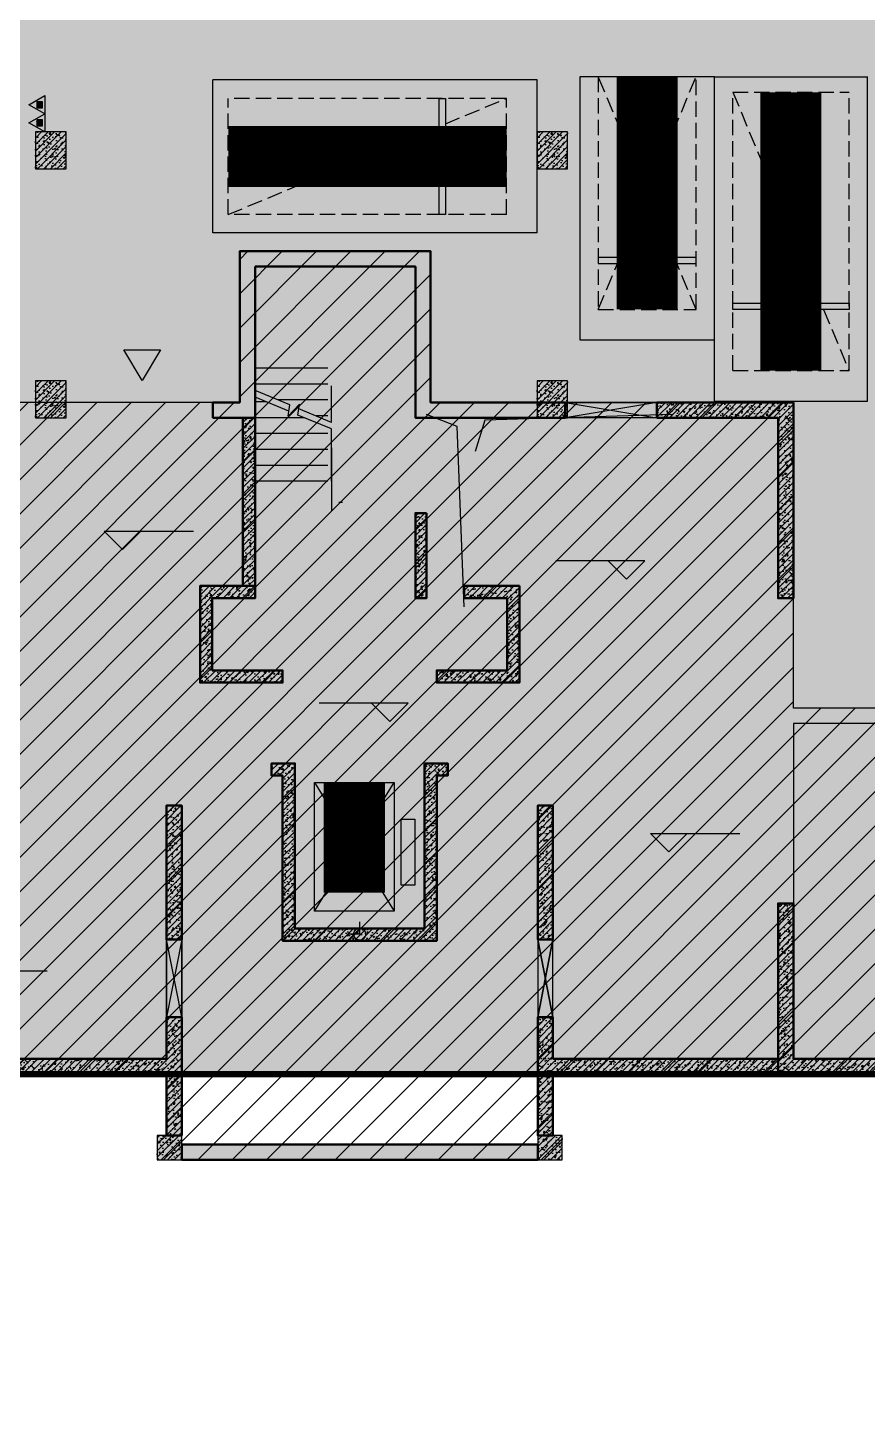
# Model space of a CAD drawing. Extents: x -1338203 to 1886333, y -530034 to 1031844.
# Drawn here: x 777378 to 791107, y 60271 to 82854 of the extents above; entities that cross this region are included whole.
import ezdxf

# ---------------------------------------------------------------- set-up
doc = ezdxf.new("R2010")
doc.units = 0
doc.header["$LTSCALE"] = 1000
doc.header["$MEASUREMENT"] = 0
doc.linetypes.add('A-001-平面B2$0$__DASH', pattern=[0.35, 0.25, -0.1])
doc.linetypes.add('DASH', pattern=[0.35, 0.25, -0.1])
for name, color, linetype in [('A-001-车位参照B1$0$A-001-车位参照B1$0$0A-P-PKNG-CAR(B)', 21, 'Continuous'), ('A-08-平面B1$0$0A-A-SYMB-ELEV', 150, 'Continuous'), ('A-08-平面B1$0$0A-E-EVTR', 2, 'Continuous'), ('A-08-平面B1$0$0A-E-STRS', 2, 'Continuous'), ('A-08-平面B1$0$0A-O-HOLE', 52, 'Continuous'), ('A-08-平面B1$0$0A-P-PKNG-STRP', 40, 'Continuous'), ('A-08-平面B1$0$A01-125-交通核文字编号B2$0$0A-A-SYMB-ELEV', 150, 'Continuous'), ('p-a-core', 1, 'Continuous'), ('p-a-regular', 5, 'Continuous'), ('S-08-墙柱B1_1$0$0S-CC-LINE', 52, 'Continuous'), ('S-08-墙柱B1_1$0$0S-CW-HATCH', 251, 'Continuous'), ('S-08-墙柱B1_1$0$0S-CW-HATCH-UP', 251, 'Continuous'), ('S-08-墙柱B1_1$0$0S-S-HOLE', 55, 'Continuous'), ('S001地下一墙柱$0$S001地下一墙柱$0$0S-CC-LINE', 52, 'Continuous'), ('S001地下一墙柱$0$S001地下一墙柱$0$0S-CW-HATCH', 251, 'Continuous'), ('S001地下一墙柱$0$S001地下一墙柱$0$0S-CW-HATCH-UP', 251, 'Continuous'), ('地面指向箭头', 7, 'Continuous'), ('负一层消火栓$0$0P-EQUIP-FH', 7, 'Continuous')]:
    doc.layers.add(name, color=color, linetype=linetype)
doc.layers.add('A-08-平面B1$0$A01-125-交通核文字编号B2$0$AAD-A-MARK', color=6, linetype='Continuous', plot=False)
doc.layers.add('A-08-平面B1$0$AAD-A-MARK', color=6, linetype='Continuous', plot=False)
doc.layers.add('p-a-mini', color=7, linetype='Continuous', true_color=0x0050ff)
doc.layers.add('p-a-regular-narrow', color=7, linetype='Continuous', true_color=0x9600ff)
doc.layers.add('p-h-walkable', color=7, linetype='Continuous', lineweight=70, true_color=0xf0f0f0)
doc.layers.add('S-08-墙柱B1_1$0$0S-CW-LINE', color=7, linetype='Continuous', lineweight=50)
pattern_1 = [(45, (761506.6, 68039.074), (-53.03301, 53.03301), []), (50, (761506.6, 68039.07), (215.1781, -18.8256), [22.5, -247.5]), (355, (761506.6, 68039.07), (-41.6254, 225.6576), [18, -198]), (100.4514, (761524.53, 68037.5), (173.5528, 206.8319), [19.122, -210.3426]), (46.1842, (761506.6, 68099.07), (320.1723, -49.6557), [33.75, -371.25]), (96.6356, (761533.28, 68094.94), (280.3988, 292.2354), [28.683, -315.514]), (351.1842, (761506.6, 68099.07), (280.3986, 292.2356), [27, -297]), (21, (761536.6, 68084.07), (179.0721, -120.7857), [22.5, -247.5]), (326, (761536.6, 68084.07), (72.9946, 217.545), [18, -198]), (71.4514, (761551.52, 68074), (252.0668, 96.7591), [19.122, -210.3426]), (37.5, (761506.6, 68039.07), (3.64796, 99.86816), [0, -195.6, 0, -201, 0, -198.75]), (7.5, (761506.6, 68039.07), (78.92086, 118.3235), [0, -114.6, 0, -191.1, 0, -75.75]), (327.5, (761439.7, 68039.07), (160.14673, -6.76646), [0, -75, 0, -234, 0, -310.5]), (317.5, (761409.7, 68039.07), (174.95585, 30.0315), [0, -97.5, 0, -155.4, 0, -220.5])]
pattern_2 = [(45, (-3496387.304, 704407.91), (-53.0330086, 53.0330086), []), (50, (-3496387.3, 704407.9), (215.178055, -18.8256405), [22.5, -247.5]), (355, (-3496387.3, 704407.9), (-41.6254, 225.65764), [18, -198]), (100.4514, (-3496369.37, 704406.34), (173.552815, 206.831863), [19.122057, -210.342634]), (46.1842, (-3496387.3, 704467.9), (320.172315, -49.655704), [33.75, -371.25]), (96.6356, (-3496360.62, 704463.77), (280.398812, 292.235361), [28.683086, -315.5139]), (351.1842, (-3496387.3, 704467.9), (280.398584, 292.23558), [27, -297]), (21, (-3496357.3, 704452.9), (179.0721156, -120.785667), [22.5, -247.5]), (326, (-3496357.3, 704452.9), (72.9946, 217.545014), [18, -198]), (71.4514, (-3496342.38, 704442.84), (252.066789, 96.759149), [19.122057, -210.342634]), (37.5, (-3496387.304, 704407.91), (3.6479566, 99.8681561), [0, -195.6, 0, -201, 0, -198.75]), (7.5, (-3496387.3, 704407.91), (78.9208612, 118.3235136), [0, -114.6, 0, -191.1, 0, -75.75]), (327.5, (-3496454.204, 704407.91), (160.1467309, -6.7664615), [0, -75, 0, -234, 0, -310.5]), (317.5, (-3496484.2, 704407.91), (174.955851, 30.0314947), [0, -97.5, 0, -155.4, 0, -220.5])]

# ---------------------------------------------------------------- blocks, each defined once
blk = doc.blocks.new('负一层消火栓$0$$TwtSys$00000546')
h = blk.add_hatch()
h.set_pattern_fill('ANSI31', color=256, scale=200, style=0)
h.set_pattern_definition([(45, (-38543.802, -6670.83), (-17.67767, 17.67767), [])])
h.paths.add_polyline_path([(-65, 174), (65, 174), (65, 44), (-65, 44)])
for points in [[(0, 344), (-198, 0), (198, 0)], [(-65, 174), (65, 174), (65, 44), (-65, 44)]]:
    blk.add_lwpolyline(points, close=True)
blk = doc.blocks.new('负一层消火栓')
at = {"layer": '负一层消火栓$0$0P-EQUIP-FH', "xscale": -0.7500000000000013, "yscale": 0.7500000000000013, "zscale": 0.75, "rotation": 90}
for p in [(11291, -225294), (11291, -225591)]:
    blk.add_blockref('负一层消火栓$0$$TwtSys$00000546', p, dxfattribs=at)
blk = doc.blocks.new('A$C488321c4')
at = {"layer": '地面指向箭头'}
h = blk.add_hatch(color=251, dxfattribs=at)
h.dxf.hatch_style = 1
h.paths.add_polyline_path([(366904, -284173), (366604, -284673), (366304, -284173)])
at = {"layer": '地面指向箭头', "color": 251, "elevation": 0, "flags": 128}
blk.add_lwpolyline([(366904, -284173), (366604, -284673), (366304, -284173), (366904, -284173)], dxfattribs=at)
blk = doc.blocks.new('A$Cd3af7b6b')
at = {"layer": '地面指向箭头'}
h = blk.add_hatch(color=251, dxfattribs=at)
h.dxf.hatch_style = 1
h.paths.add_polyline_path([(366904, 136327), (366604, 135827), (366304, 136327)])
at = {"layer": '地面指向箭头', "color": 251, "elevation": 0, "flags": 128}
blk.add_lwpolyline([(366904, 136327), (366604, 135827), (366304, 136327), (366904, 136327)], dxfattribs=at)
blk = doc.blocks.new('A-001-车位参照B1$0$A-001-车位参照B1$0$A-001-车位参照B1$0$A$C43AE5A3B')
at = {"color": 241}
blk.add_lwpolyline([(2500, 0), (2500, 4300), (300, 4300), (300, 0)], close=True, dxfattribs=at)
at = {"color": 241, "linetype": 'DASH'}
for points in [[(2200, 0), (2200, 3800), (600, 3800), (600, 0), (2200, 0)], [(600, 3800), (2200, 0)], [(2200, 3800), (600, 0)]]:
    blk.add_lwpolyline(points, dxfattribs=at)
at = {"color": 241}
blk.add_lwpolyline([(2200, 3050), (600, 3050), (600, 2950), (2200, 2950), (2200, 3050)], dxfattribs=at)
at = {"layer": 'p-a-mini', "ltscale": 0.002, "const_width": 1000}
blk.add_lwpolyline([(1400, 0), (1400, 3800)], dxfattribs=at)
blk = doc.blocks.new('A-08-平面B1$0$A$C725c848c')
at = {"layer": 'A-08-平面B1$0$A01-125-交通核文字编号B2$0$0A-A-SYMB-ELEV'}
for p, q in [((-495, 3474), (-795, 3774)), ((-795, 3774), (664, 3774)), ((-495, 3474), (-195, 3774)), ((22095, 3774), (20636, 3774)), ((21795, 3474), (21495, 3774)), ((21795, 3474), (22095, 3774))]:
    blk.add_line(p, q, dxfattribs=at)
at = {"layer": 'A-08-平面B1$0$A01-125-交通核文字编号B2$0$AAD-A-MARK'}
for p, q in [((0, 0), (0, 200)), ((0, 0), (200, 0)), ((21300, 0), (21100, 0)), ((21300, 0), (21300, 200))]:
    blk.add_line(p, q, dxfattribs=at)
for centre in [(0, 0), (21300, 0)]:
    blk.add_circle(centre, 100, dxfattribs=at)
blk = doc.blocks.new('A-08-平面B1$0$zsdg')
at = {"layer": 'A-08-平面B1$0$0A-E-STRS'}
for p, q in [((460, 8364), (460, 8960)), ((1143, 8648), (1710, 8884)), ((1710, 8884), (1710, 8960)), ((460, 8364), (995, 8587)), ((1009, 8484), (985, 8661)), ((985, 8661), (1167, 8463)), ((1167, 8463), (1143, 8648)), ((1156, 8546), (1710, 8776)), ((1528, 8700), (1710, 8700)), ((1710, 7400), (1710, 8776)), ((460, 8256), (1009, 8484)), ((903, 8440), (1710, 8440)), ((460, 7400), (460, 8256)), ((520, 8180), (1710, 8180)), ((460, 7950), (460, 6910)), ((520, 7920), (1710, 7920)), ((520, 7660), (1710, 7660)), ((520, 7400), (1710, 7400))]:
    blk.add_line(p, q, dxfattribs=at)
at = {"layer": 'A-08-平面B1$0$0A-E-STRS', "flags": 128}
for points in [[(520, 9250), (1710, 9250)], [(520, 8990), (1710, 8990)], [(520, 8730), (1339, 8730)], [(520, 8470), (714, 8470)]]:
    blk.add_lwpolyline(points, dxfattribs=at)
blk = doc.blocks.new('A-08-平面B1$0$xx')
at = {"layer": 'A-08-平面B1$0$0A-E-EVTR'}
for p, q in [((1798, 2385), (498, 2385)), ((498, 2385), (498, 285)), ((1798, 285), (498, 2385)), ((1798, 2385), (498, 285)), ((1798, 285), (1798, 2385)), ((381, 1791), (156, 1791)), ((156, 1791), (156, 711)), ((381, 711), (381, 1791)), ((156, 711), (381, 711)), ((498, 285), (1798, 285))]:
    blk.add_line(p, q, dxfattribs=at)
blk = doc.blocks.new('A-08-平面B1$0$A$Ca166e5b7')
at = {"flags": 128}
for points in [[(340, 7060), (280, 7060)], [(20960, 7060), (21020, 7060)]]:
    blk.add_lwpolyline(points, dxfattribs=at)
at = {"layer": 'A-08-平面B1$0$0A-O-HOLE', "flags": 128}
for points in [[(-1710, 5350), (-1593, 8294), (-1090, 8490)], [(23010, 5350), (22893, 8294), (22390, 8490)]]:
    blk.add_lwpolyline(points, dxfattribs=at)
at = {"layer": 'A-08-平面B1$0$AAD-A-MARK'}
for p, q in [((0, 0), (0, 200)), ((0, 0), (200, 0)), ((21300, 0), (21100, 0)), ((21300, 0), (21300, 200))]:
    blk.add_line(p, q, dxfattribs=at)
for centre in [(0, 0), (21300, 0)]:
    blk.add_circle(centre, 100, dxfattribs=at)
for name, p in [('A-08-平面B1$0$zsdg', (0, 0)), ('A-08-平面B1$0$xx', (-1060, 90))]:
    blk.add_blockref(name, p)
at = {"xscale": -1}
for name, p in [('A-08-平面B1$0$zsdg', (21300, 0)), ('A-08-平面B1$0$xx', (22360, 90))]:
    blk.add_blockref(name, p, dxfattribs=at)
blk = doc.blocks.new('A-08-平面B1')
at = {"layer": 'A-08-平面B1$0$0A-A-SYMB-ELEV'}
for p, q in [((17423, 6287), (17123, 6587)), ((17123, 6587), (18582, 6587)), ((17423, 6287), (17723, 6587)), ((25962, 6102), (24504, 6102)), ((25662, 5802), (25362, 6102)), ((25662, 5802), (25962, 6102)), ((26355, 1343), (26055, 1643)), ((26055, 1643), (27513, 1643)), ((26355, 1343), (26655, 1643)), ((14730, -598), (16188, -598))]:
    blk.add_line(p, q, dxfattribs=at)
at = {"layer": 'A-08-平面B1$0$0A-O-HOLE', "flags": 128}
for points in [[(26410, 8490), (23346, 8398), (23190, 7890)], [(18390, -90), (18140, -1360)], [(18390, -1360), (18140, -90)]]:
    blk.add_lwpolyline(points, dxfattribs=at)
at = {"layer": 'A-08-平面B1$0$0A-O-HOLE'}
for points in [[(18390, -1360), (18140, -1360), (18140, -90), (18390, -90)], [(24210, -1360), (24460, -1360), (24460, -90), (24210, -90)]]:
    blk.add_lwpolyline(points, close=True, dxfattribs=at)
for points in [[(24210, -90), (24460, -1360)], [(24210, -1360), (24460, -90)]]:
    blk.add_lwpolyline(points, dxfattribs=at)
at = {"layer": 'A-08-平面B1$0$0A-P-PKNG-STRP'}
blk.add_lwpolyline([(30390, 3440), (28390, 3440), (28390, -2040), (30390, -2040)], close=True, dxfattribs=at)
at = {"layer": 'A-08-平面B1$0$AAD-A-MARK'}
for q in [(21100, 0), (21300, 200)]:
    blk.add_line((21300, 0), q, dxfattribs=at)
blk.add_circle((21300, 0), 100, dxfattribs=at)
for name in ['A-08-平面B1$0$A$Ca166e5b7', 'A-08-平面B1$0$A$C725c848c']:
    blk.add_blockref(name, (0, 0))

msp = doc.modelspace()

# ---------------------------------------------------------------- hatches: boundary and pattern name
at = {"ltscale": 0.002}
h = msp.add_hatch(dxfattribs=at)
h.set_pattern_fill('ANSI31', color=8, scale=250)
h.set_pattern_definition([(45, (321361.53, 273455.2), (-280.633, 280.633), [])])
h.paths.add_polyline_path([(754416.6, 71729.1), (750756.6, 71729.1), (750756.6, 69175.8), (749856.6, 69175.8), (749856.6, 65749.1), (758346.6, 65749.1), (758346.6, 64749.1), (758196.6, 64749.1), (758196.6, 64349.1), (764816.6, 64349.1), (764816.6, 64749.1), (764666.6, 64749.1), (764666.6, 65749.1), (779646.6, 65749.1), (779646.6, 64749.1), (779496.6, 64749.1), (779496.6, 64349.1), (786116.6, 64349.1), (786116.6, 64749.1), (785966.6, 64749.1), (785966.6, 65749.1), (793556.6, 65749.1), (793556.6, 67299.1), (797926.6, 67299.1), (797926.6, 69749.1), (797926.6, 69749.1), (797926.6, 78849.1), (793306.6, 78849.1), (793306.6, 71729.1), (789896.6, 71729.1), (789896.6, 75939.1), (789896.6, 75939.1), (789896.6, 76729.1), (787896.6, 76729.1), (783966.6, 76729.1), (783966.9, 79199.1), (780846.9, 79199.1), (780846.6, 76729.1), (763466.6, 76729.1), (763466.6, 79199.1), (760346.6, 79199.1), (760346.6, 76729.1), (756416.6, 76729.1), (754416.6, 76729.1)])
at = {"layer": 'p-h-walkable', "ltscale": 0.002}
h = msp.add_hatch(color=256, dxfattribs=at)
h.dxf.hatch_style = 1
h.paths.add_polyline_path([(633826.6, 244460.7), (640276.6, 244575.6), (640576.6, 234544.8), (645576.7, 234544.6), (645576.7, 209278.9), (732355.9, 209029), (732355.1, 235229.9), (738506.7, 235229.9), (738506.6, 268838.9), (732734.3, 268838.9), (732734.3, 272898.9), (711963.1, 272898.9), (711963.1, 278984.7), (717256.7, 278984.7), (717256.7, 284049), (733571.6, 284135.6), (733996.6, 290449.1), (739216.6, 290449.1), (739766.6, 284299.1), (754626.6, 284299.1), (755296.6, 290449.1), (760516.6, 290449.1), (760816.6, 283049.1), (760816.3, 275879.2), (775122.6, 275879.2), (776006.6, 274138.9), (776006.6, 259429.1), (778716.6, 259429.1), (778716.6, 238849.1), (783416.6, 238849.1), (783416.6, 237229.1), (782066.6, 237229.1), (782066.6, 234429.1), (779546.6, 234429.1), (779546.6, 237129.1), (773916.6, 237129.1), (773916.6, 243229.1), (764306.6, 243225.6), (764306.6, 236639.1), (760766.6, 236639.1), (760766.6, 234429.1), (758246.6, 234429.1), (758246.6, 238649.1), (762116.6, 238649.1), (762116.6, 243225.6), (748656.6, 243225.6), (748756.3, 207529.1), (800106.6, 207528.9), (800206.7, 201639.7), (812908.2, 202239.1), (812576.6, 180449.3), (744206, 180449.3), (744206, 173439), (728556.7, 173439), (728556.6, 122289.1), (746356.6, 122289.1), (750916.6, 132325.6), (842896.6, 132325.6), (843211.6, 121345.6), (839116.6, 121345.6), (839116.6, 93449.1), (864906.6, 93449.1), (864906.6, 79694), (875856.6, 74929.1), (875856.6, 65749.1), (834560.6, 65749.1), (839142.9, 28436.3), (869465.5, 32160.2), (871163.4, 18334), (873704.3, 18646.1), (877328.9, 5540.2), (761876.2, -8638.5), (761133.2, 2082.3), (764950.9, 5291.5), (763253.1, 19116.3), (799242.7, 23536.1), (793807.6, 65749.1), (750756.6, 65749.1), (751556.6, 81645.6), (636016.6, 81645.6), (636016.6, 96345.6), (629416.6, 96345.6), (629416.6, 118203.2), (622306.6, 118203.2), (622286.6, 139083.2), (644406.6, 137003.2), (644406.6, 129968.2), (656656.6, 129968.2), (656406.6, 138083.2), (712156.6, 138083.2), (711856.6, 184449.1), (581811.6, 184349.1), (581826.6, 197199.1), (585876.6, 197449.1), (585976.6, 209279), (629226.6, 209578.9), (628926.8, 236145.4), (633826.6, 236145.6)])
at = {"layer": 'S-08-墙柱B1_1$0$0S-CW-HATCH'}
h = msp.add_hatch(color=256, dxfattribs=at)
h.dxf.hatch_style = 1
h.paths.add_polyline_path([(781096.6, 78949.1), (783716.6, 78949.1), (783716.6, 76479.1), (786166.6, 76479.1), (786166.6, 76729.1), (783966.6, 76729.1), (783966.6, 79199.1), (780846.6, 79199.1), (780846.6, 76729.1), (780406.6, 76729.1), (780406.6, 76479.1), (781096.6, 76479.1)])
h = msp.add_hatch(color=256, dxfattribs=at)
h.dxf.hatch_style = 1
h.paths.add_polyline_path([(789896.6, 76729.1), (787666.6, 76729.1), (787666.6, 76479.1), (789646.6, 76479.1), (789646.6, 73529.1), (789896.6, 73529.1)])
h = msp.add_hatch(color=256, dxfattribs=at)
h.dxf.hatch_style = 1
h.paths.add_polyline_path([(781096.6, 73729.1), (780896.6, 73729.1), (780896.6, 76479.1), (781096.6, 76479.1)])
h = msp.add_hatch(color=256, dxfattribs=at)
h.dxf.hatch_style = 1
h.paths.add_polyline_path([(783896.6, 74919.1), (783716.6, 74919.1), (783716.6, 73529.1), (783896.6, 73529.1)])
h = msp.add_hatch(color=256, dxfattribs=at)
h.dxf.hatch_style = 1
h.paths.add_polyline_path([(780396.6, 72349.1), (781546.6, 72349.1), (781546.6, 72149.1), (780196.6, 72149.1), (780196.6, 73729.1), (781096.6, 73729.1), (781096.6, 73529.1), (780396.6, 73529.1)])
h = msp.add_hatch(color=256, dxfattribs=at)
h.dxf.hatch_style = 1
h.paths.add_polyline_path([(785416.6, 73729.1), (785416.6, 72149.1), (784066.6, 72149.1), (784066.6, 72349.1), (785216.6, 72349.1), (785216.6, 73529.1), (784516.6, 73529.1), (784516.6, 73729.1)])
h = msp.add_hatch(color=256, dxfattribs=at)
h.dxf.hatch_style = 1
h.paths.add_polyline_path([(783866.6, 70829.1), (784246.6, 70829.1), (784246.6, 70629.1), (784066.6, 70629.1), (784066.6, 67929.1), (781546.6, 67929.1), (781546.6, 70629.1), (781366.6, 70629.1), (781366.6, 70829.1), (781746.6, 70829.1), (781746.6, 68129.1), (783866.6, 68129.1)])
h = msp.add_hatch(color=256, dxfattribs=at)
h.dxf.hatch_style = 1
h.paths.add_polyline_path([(779896.6, 67949.1), (779646.6, 67949.1), (779646.6, 70139.1), (779896.6, 70139.1)])
h = msp.add_hatch(color=256, dxfattribs=at)
h.dxf.hatch_style = 1
h.paths.add_polyline_path([(785716.6, 67949.1), (785966.6, 67949.1), (785966.6, 70139.1), (785716.6, 70139.1)])
h = msp.add_hatch(color=256, dxfattribs=at)
h.dxf.hatch_style = 1
h.paths.add_polyline_path([(789896.6, 65999.1), (793306.6, 65999.1), (793306.6, 65749.1), (789646.6, 65749.1), (789646.6, 68539.1), (789896.6, 68539.1)])
h = msp.add_hatch(color=256, dxfattribs=at)
h.dxf.hatch_style = 1
h.paths.add_polyline_path([(779896.6, 65749.1), (775916.6, 65749.1), (775916.6, 65999.1), (779646.6, 65999.1), (779646.6, 66679.1), (779896.6, 66679.1)])
h = msp.add_hatch(color=256, dxfattribs=at)
h.dxf.hatch_style = 1
h.paths.add_polyline_path([(785966.6, 65999.1), (789646.6, 65999.1), (789646.6, 65749.1), (785716.6, 65749.1), (785716.6, 66679.1), (785966.6, 66679.1)])
h = msp.add_hatch(color=256, dxfattribs=at)
h.dxf.hatch_style = 1
h.paths.add_polyline_path([(779896.6, 65749.1), (779646.6, 65749.1), (779646.6, 64749.1), (779896.6, 64749.1)])
h = msp.add_hatch(color=256, dxfattribs=at)
h.dxf.hatch_style = 1
h.paths.add_polyline_path([(785716.6, 65749.1), (785966.6, 65749.1), (785966.6, 64749.1), (785716.6, 64749.1)])
h = msp.add_hatch(color=256, dxfattribs=at)
h.dxf.hatch_style = 1
h.paths.add_polyline_path([(779896.6, 64749.1), (779496.6, 64749.1), (779496.6, 64349.1), (779896.6, 64349.1)])
h = msp.add_hatch(color=256, dxfattribs=at)
h.dxf.hatch_style = 1
h.paths.add_polyline_path([(779896.6, 64349.1), (785716.6, 64349.1), (785716.6, 64599.1), (779896.6, 64599.1)])
h = msp.add_hatch(color=256, dxfattribs=at)
h.dxf.hatch_style = 1
h.paths.add_polyline_path([(786116.6, 64749.1), (785716.6, 64749.1), (785716.6, 64349.1), (786116.6, 64349.1)])
at = {"layer": 'S-08-墙柱B1_1$0$0S-CW-HATCH-UP'}
h = msp.add_hatch(dxfattribs=at)
h.set_pattern_fill('钢筋混凝土', color=256, scale=30)
h.set_pattern_definition(pattern_1)
h.paths.add_polyline_path([(781096.6, 78949.1), (783716.6, 78949.1), (783716.6, 76479.1), (786166.6, 76479.1), (786166.6, 76729.1), (783966.6, 76729.1), (783966.6, 79199.1), (780846.6, 79199.1), (780846.6, 76729.1), (780406.6, 76729.1), (780406.6, 76479.1), (781096.6, 76479.1)])
h = msp.add_hatch(dxfattribs=at)
h.set_pattern_fill('钢筋混凝土', color=256, scale=30)
h.set_pattern_definition([(45, (761506.6, 68039.074), (-53.033, 53.033), []), (50, (761506.6, 68039.07), (215.1781, -18.8256), [22.5, -247.5]), (355, (761506.6, 68039.07), (-41.6254, 225.6576), [18, -198]), (100.4514, (761524.53, 68037.5), (173.5528, 206.8319), [19.122, -210.3426]), (46.1842, (761506.6, 68099.07), (320.1723, -49.6557), [33.75, -371.25]), (96.6356, (761533.28, 68094.94), (280.3988, 292.2354), [28.683, -315.514]), (351.1842, (761506.6, 68099.07), (280.3986, 292.2356), [27, -297]), (21, (761536.6, 68084.07), (179.0721, -120.7857), [22.5, -247.5]), (326, (761536.6, 68084.07), (72.9946, 217.545), [18, -198]), (71.4514, (761551.52, 68074), (252.0668, 96.7591), [19.122, -210.3426]), (37.5, (761506.6, 68039.07), (3.64796, 99.86816), [0, -195.6, 0, -201, 0, -198.75]), (7.5, (761506.6, 68039.07), (78.92086, 118.3235), [0, -114.6, 0, -191.1, 0, -75.75]), (327.5, (761439.7, 68039.07), (160.14673, -6.76646), [0, -75, 0, -234, 0, -310.5]), (317.5, (761409.7, 68039.07), (174.95585, 30.0315), [0, -97.5, 0, -155.4, 0, -220.5])])
h.paths.add_polyline_path([(789896.6, 76729.1), (787666.6, 76729.1), (787666.6, 76479.1), (789646.6, 76479.1), (789646.6, 73529.1), (789896.6, 73529.1)])
h = msp.add_hatch(dxfattribs=at)
h.set_pattern_fill('钢筋混凝土', color=256, scale=30)
h.set_pattern_definition(pattern_1)
h.paths.add_polyline_path([(781096.6, 73729.1), (780896.6, 73729.1), (780896.6, 76479.1), (781096.6, 76479.1)])
h = msp.add_hatch(dxfattribs=at)
h.set_pattern_fill('钢筋混凝土', color=256, scale=30)
h.set_pattern_definition([(45, (761506.6, 68039.074), (-53.033, 53.033), []), (50, (761506.6, 68039.07), (215.178, -18.8256), [22.5, -247.5]), (355, (761506.6, 68039.07), (-41.6254, 225.6576), [18, -198]), (100.4514, (761524.53, 68037.5), (173.5528, 206.8319), [19.122, -210.3426]), (46.1842, (761506.6, 68099.07), (320.1723, -49.6557), [33.75, -371.25]), (96.6356, (761533.28, 68094.94), (280.399, 292.2354), [28.683, -315.514]), (351.1842, (761506.6, 68099.07), (280.3986, 292.2356), [27, -297]), (21, (761536.6, 68084.07), (179.0721, -120.7857), [22.5, -247.5]), (326, (761536.6, 68084.07), (72.9946, 217.545), [18, -198]), (71.4514, (761551.52, 68074), (252.0668, 96.7591), [19.122, -210.3426]), (37.5, (761506.6, 68039.07), (3.64796, 99.86816), [0, -195.6, 0, -201, 0, -198.75]), (7.5, (761506.6, 68039.07), (78.92086, 118.3235), [0, -114.6, 0, -191.1, 0, -75.75]), (327.5, (761439.7, 68039.07), (160.14673, -6.76646), [0, -75, 0, -234, 0, -310.5]), (317.5, (761409.7, 68039.07), (174.95585, 30.0315), [0, -97.5, 0, -155.4, 0, -220.5])])
h.paths.add_polyline_path([(783896.6, 74919.1), (783716.6, 74919.1), (783716.6, 73529.1), (783896.6, 73529.1)])
h = msp.add_hatch(dxfattribs=at)
h.set_pattern_fill('钢筋混凝土', color=256, scale=30)
h.set_pattern_definition(pattern_1)
h.paths.add_polyline_path([(780396.6, 72349.1), (781546.6, 72349.1), (781546.6, 72149.1), (780196.6, 72149.1), (780196.6, 73729.1), (781096.6, 73729.1), (781096.6, 73529.1), (780396.6, 73529.1)])
h = msp.add_hatch(dxfattribs=at)
h.set_pattern_fill('钢筋混凝土', color=256, scale=30)
h.set_pattern_definition(pattern_1)
h.paths.add_polyline_path([(785416.6, 73729.1), (785416.6, 72149.1), (784066.6, 72149.1), (784066.6, 72349.1), (785216.6, 72349.1), (785216.6, 73529.1), (784516.6, 73529.1), (784516.6, 73729.1)])
h = msp.add_hatch(dxfattribs=at)
h.set_pattern_fill('钢筋混凝土', color=256, scale=30)
h.set_pattern_definition(pattern_1)
h.paths.add_polyline_path([(783866.6, 70829.1), (784246.6, 70829.1), (784246.6, 70629.1), (784066.6, 70629.1), (784066.6, 67929.1), (781546.6, 67929.1), (781546.6, 70629.1), (781366.6, 70629.1), (781366.6, 70829.1), (781746.6, 70829.1), (781746.6, 68129.1), (783866.6, 68129.1)])
h = msp.add_hatch(dxfattribs=at)
h.set_pattern_fill('钢筋混凝土', color=256, scale=30)
h.set_pattern_definition(pattern_2)
h.paths.add_polyline_path([(779896.6, 67949.1), (779646.6, 67949.1), (779646.6, 70139.1), (779896.6, 70139.1)])
h = msp.add_hatch(dxfattribs=at)
h.set_pattern_fill('钢筋混凝土', color=256, scale=30)
h.set_pattern_definition(pattern_2)
h.paths.add_polyline_path([(785716.6, 67949.1), (785966.6, 67949.1), (785966.6, 70139.1), (785716.6, 70139.1)])
h = msp.add_hatch(dxfattribs=at)
h.set_pattern_fill('钢筋混凝土', color=256, scale=30)
h.set_pattern_definition(pattern_1)
h.paths.add_polyline_path([(789896.6, 65999.1), (793306.6, 65999.1), (793306.6, 65749.1), (789646.6, 65749.1), (789646.6, 68539.1), (789896.6, 68539.1)])
h = msp.add_hatch(dxfattribs=at)
h.set_pattern_fill('钢筋混凝土', color=256, scale=30)
h.set_pattern_definition(pattern_2)
h.paths.add_polyline_path([(779896.6, 65749.1), (775916.6, 65749.1), (775916.6, 65999.1), (779646.6, 65999.1), (779646.6, 66679.1), (779896.6, 66679.1)])
h = msp.add_hatch(dxfattribs=at)
h.set_pattern_fill('钢筋混凝土', color=256, scale=30)
h.set_pattern_definition(pattern_2)
h.paths.add_polyline_path([(785966.6, 65999.1), (789646.6, 65999.1), (789646.6, 65749.1), (785716.6, 65749.1), (785716.6, 66679.1), (785966.6, 66679.1)])
h = msp.add_hatch(dxfattribs=at)
h.set_pattern_fill('钢筋混凝土', color=256, scale=30)
h.set_pattern_definition(pattern_1)
h.paths.add_polyline_path([(779896.6, 65749.1), (779646.6, 65749.1), (779646.6, 64749.1), (779896.6, 64749.1)])
h = msp.add_hatch(dxfattribs=at)
h.set_pattern_fill('钢筋混凝土', color=256, scale=30)
h.set_pattern_definition(pattern_1)
h.paths.add_polyline_path([(785716.6, 65749.1), (785966.6, 65749.1), (785966.6, 64749.1), (785716.6, 64749.1)])
h = msp.add_hatch(dxfattribs=at)
h.set_pattern_fill('钢筋混凝土', color=256, scale=30)
h.set_pattern_definition(pattern_1)
h.paths.add_polyline_path([(779896.6, 64749.1), (779496.6, 64749.1), (779496.6, 64349.1), (779896.6, 64349.1)])
h = msp.add_hatch(dxfattribs=at)
h.set_pattern_fill('钢筋混凝土', color=256, scale=30)
h.set_pattern_definition(pattern_1)
h.paths.add_polyline_path([(779896.6, 64349.1), (785716.6, 64349.1), (785716.6, 64599.1), (779896.6, 64599.1)])
h = msp.add_hatch(dxfattribs=at)
h.set_pattern_fill('钢筋混凝土', color=256, scale=30)
h.set_pattern_definition(pattern_1)
h.paths.add_polyline_path([(786116.6, 64749.1), (785716.6, 64749.1), (785716.6, 64349.1), (786116.6, 64349.1)])
at = {"layer": 'S001地下一墙柱$0$S001地下一墙柱$0$0S-CW-HATCH'}
h = msp.add_hatch(color=256, dxfattribs=at)
h.dxf.hatch_style = 1
h.paths.add_polyline_path([(778006.6, 81149.1), (777506.6, 81149.1), (777506.6, 80549.1), (778006.6, 80549.1)])
h = msp.add_hatch(color=256, dxfattribs=at)
h.dxf.hatch_style = 1
h.paths.add_polyline_path([(786206.4, 81149.1), (785706.4, 81149.1), (785706.4, 80549.1), (786206.4, 80549.1)])
h = msp.add_hatch(color=256, dxfattribs=at)
h.dxf.hatch_style = 1
h.paths.add_polyline_path([(778006.6, 77079.1), (777506.6, 77079.1), (777506.6, 76479.1), (778006.6, 76479.1)])
h = msp.add_hatch(color=256, dxfattribs=at)
h.dxf.hatch_style = 1
h.paths.add_polyline_path([(786206.4, 77079.1), (785706.4, 77079.1), (785706.4, 76479.1), (786206.4, 76479.1)])
at = {"layer": 'S001地下一墙柱$0$S001地下一墙柱$0$0S-CW-HATCH-UP'}
h = msp.add_hatch(dxfattribs=at)
h.set_pattern_fill('钢筋混凝土', color=256, scale=30)
h.set_pattern_definition([(45, (810317.33, 90100.8), (-53.03301, 53.03301), []), (50, (810317.33, 90100.8), (215.1781, -18.8256), [22.5, -247.5]), (355, (810317.33, 90100.8), (-41.6254, 225.6576), [18, -198]), (100.4514, (810335.26, 90099.23), (173.5528, 206.8319), [19.122, -210.3426]), (46.1842, (810317.33, 90160.8), (320.1723, -49.6557), [33.75, -371.25]), (96.6356, (810344, 90156.66), (280.3988, 292.2354), [28.683, -315.514]), (351.1842, (810317.33, 90160.8), (280.3986, 292.2356), [27, -297]), (21, (810347.33, 90145.8), (179.0721, -120.7857), [22.5, -247.5]), (326, (810347.33, 90145.8), (72.9946, 217.545), [18, -198]), (71.4514, (810362.25, 90135.74), (252.0668, 96.7591), [19.122, -210.3426]), (37.5, (810317.33, 90100.8), (3.64796, 99.86816), [0, -195.6, 0, -201, 0, -198.75]), (7.5, (810317.33, 90100.8), (78.92086, 118.3235), [0, -114.6, 0, -191.1, 0, -75.75]), (327.5, (810250.43, 90100.8), (160.14673, -6.76646), [0, -75, 0, -234, 0, -310.5]), (317.5, (810220.43, 90100.8), (174.95585, 30.0315), [0, -97.5, 0, -155.4, 0, -220.5])])
h.paths.add_polyline_path([(778006.6, 81149.1), (777506.6, 81149.1), (777506.6, 80549.1), (778006.6, 80549.1)])
h = msp.add_hatch(dxfattribs=at)
h.set_pattern_fill('钢筋混凝土', color=256, scale=30)
h.set_pattern_definition([(45, (818517.155, 90100.8), (-53.03301, 53.03301), []), (50, (818517.16, 90100.8), (215.1781, -18.8256), [22.5, -247.5]), (355, (818517.16, 90100.8), (-41.6254, 225.6576), [18, -198]), (100.4514, (818535.09, 90099.23), (173.5528, 206.8319), [19.122, -210.3426]), (46.1842, (818517.16, 90160.8), (320.1723, -49.6557), [33.75, -371.25]), (96.6356, (818543.84, 90156.66), (280.3988, 292.2354), [28.683, -315.514]), (351.1842, (818517.16, 90160.8), (280.3986, 292.2356), [27, -297]), (21, (818547.16, 90145.8), (179.0721, -120.7857), [22.5, -247.5]), (326, (818547.16, 90145.8), (72.9946, 217.545), [18, -198]), (71.4514, (818562.08, 90135.74), (252.0668, 96.7591), [19.122, -210.3426]), (37.5, (818517.155, 90100.8), (3.64796, 99.86816), [0, -195.6, 0, -201, 0, -198.75]), (7.5, (818517.16, 90100.8), (78.92086, 118.3235), [0, -114.6, 0, -191.1, 0, -75.75]), (327.5, (818450.255, 90100.8), (160.14673, -6.76646), [0, -75, 0, -234, 0, -310.5]), (317.5, (818420.26, 90100.8), (174.95585, 30.0315), [0, -97.5, 0, -155.4, 0, -220.5])])
h.paths.add_polyline_path([(786206.4, 81149.1), (785706.4, 81149.1), (785706.4, 80549.1), (786206.4, 80549.1)])
h = msp.add_hatch(dxfattribs=at)
h.set_pattern_fill('钢筋混凝土', color=256, scale=30)
h.set_pattern_definition([(45, (810317.33, 86030.815), (-53.03301, 53.03301), []), (50, (810317.33, 86030.82), (215.1781, -18.8256), [22.5, -247.5]), (355, (810317.33, 86030.82), (-41.6254, 225.6576), [18, -198]), (100.4514, (810335.26, 86029.25), (173.5528, 206.8319), [19.122, -210.3426]), (46.1842, (810317.33, 86090.82), (320.1723, -49.6557), [33.75, -371.25]), (96.6356, (810344, 86086.68), (280.3988, 292.2354), [28.683, -315.514]), (351.1842, (810317.33, 86090.8), (280.3986, 292.2356), [27, -297]), (21, (810347.33, 86075.82), (179.0721, -120.7857), [22.5, -247.5]), (326, (810347.33, 86075.82), (72.9946, 217.545), [18, -198]), (71.4514, (810362.25, 86065.75), (252.0668, 96.7591), [19.122, -210.3426]), (37.5, (810317.33, 86030.815), (3.64796, 99.86816), [0, -195.6, 0, -201, 0, -198.75]), (7.5, (810317.33, 86030.82), (78.92086, 118.3235), [0, -114.6, 0, -191.1, 0, -75.75]), (327.5, (810250.43, 86030.815), (160.14673, -6.76646), [0, -75, 0, -234, 0, -310.5]), (317.5, (810220.43, 86030.82), (174.95585, 30.0315), [0, -97.5, 0, -155.4, 0, -220.5])])
h.paths.add_polyline_path([(778006.6, 77079.1), (777506.6, 77079.1), (777506.6, 76479.1), (778006.6, 76479.1)])
h = msp.add_hatch(dxfattribs=at)
h.set_pattern_fill('钢筋混凝土', color=256, scale=30)
h.set_pattern_definition([(45, (818517.155, 86030.8), (-53.03301, 53.03301), []), (50, (818517.16, 86030.8), (215.1781, -18.8256), [22.5, -247.5]), (355, (818517.16, 86030.8), (-41.6254, 225.6576), [18, -198]), (100.4514, (818535.09, 86029.23), (173.5528, 206.8319), [19.122, -210.3426]), (46.1842, (818517.16, 86090.8), (320.1723, -49.6557), [33.75, -371.25]), (96.6356, (818543.84, 86086.66), (280.3988, 292.2354), [28.683, -315.514]), (351.1842, (818517.16, 86090.8), (280.3986, 292.2356), [27, -297]), (21, (818547.16, 86075.8), (179.0721, -120.7857), [22.5, -247.5]), (326, (818547.16, 86075.8), (72.9946, 217.545), [18, -198]), (71.4514, (818562.08, 86065.74), (252.0668, 96.7591), [19.122, -210.3426]), (37.5, (818517.155, 86030.8), (3.64796, 99.86816), [0, -195.6, 0, -201, 0, -198.75]), (7.5, (818517.16, 86030.8), (78.92086, 118.3235), [0, -114.6, 0, -191.1, 0, -75.75]), (327.5, (818450.255, 86030.8), (160.14673, -6.76646), [0, -75, 0, -234, 0, -310.5]), (317.5, (818420.26, 86030.8), (174.95585, 30.0315), [0, -97.5, 0, -155.4, 0, -220.5])])
h.paths.add_polyline_path([(786206.4, 77079.1), (785706.4, 77079.1), (785706.4, 76479.1), (786206.4, 76479.1)])

# ---------------------------------------------------------------- linework, layer by layer
for p, q in [((785706.8, 81998.9), (780406.8, 81998.9)), ((780406.8, 79498.9), (780406.8, 81998.9)), ((785706.8, 79498.9), (785706.8, 81998.9)), ((788606.6, 76749.1), (788606.6, 82049.1)), ((788606.6, 82049.1), (791106.6, 82049.1)), ((791106.6, 76749.1), (791106.6, 82049.1)), ((785706.8, 79498.9), (780406.8, 79498.9)), ((788606.6, 76749.1), (791106.6, 76749.1))]:
    msp.add_line(p, q)
at = {"linetype": 'A-001-平面B2$0$__DASH'}
for p, q in [((788906.6, 81799.1), (790806.6, 81799.1)), ((788906.6, 77249.1), (788906.6, 81799.1)), ((790806.6, 77249.1), (790806.6, 81799.1)), ((780656.8, 79798.9), (780656.8, 81698.9)), ((785206.8, 81698.9), (780656.8, 81698.9)), ((785206.8, 79798.9), (785206.8, 81698.9)), ((785206.8, 79798.9), (780656.8, 79798.9)), ((788906.6, 77249.1), (790806.6, 77249.1))]:
    msp.add_line(p, q, dxfattribs=at)
for points in [[(788906.6, 81799.1), (790806.6, 77249.1)], [(780656.8, 79798.9), (785206.8, 81698.9)]]:
    msp.add_lwpolyline(points, dxfattribs=at)
for points in [[(784206.8, 81698.9), (784206.8, 79798.9), (784106.8, 79798.9), (784106.8, 81698.9)], [(790806.6, 78249.1), (788906.6, 78249.1), (788906.6, 78349.1), (790806.6, 78349.1)]]:
    msp.add_lwpolyline(points, close=True)
at = {"color": 3, "flags": 128}
for points in [[(793306.6, 71729.1), (789896.6, 71729.1), (789896.6, 75939.1), (789896.6, 75939.1), (789896.6, 76729.1), (787896.6, 76729.1), (787896.6, 76729.1), (783966.6, 76729.1), (783966.9, 79199.1), (780846.9, 79199.1), (780846.6, 76729.1), (763466.6, 76729.1)], [(764666.6, 65749.1), (779646.6, 65749.1), (779646.6, 64749.1), (779496.6, 64749.1), (779496.6, 64349.1), (786116.6, 64349.1), (786116.6, 64749.1), (785966.6, 64749.1), (785966.6, 65749.1), (793556.6, 65749.1)]]:
    msp.add_lwpolyline(points, dxfattribs=at)
at = {"layer": 'p-a-core', "ltscale": 0.002, "const_width": 1000}
msp.add_lwpolyline([(782718.3, 70514.1), (782718.3, 68714.1)], dxfattribs=at)
at = {"layer": 'p-a-regular', "ltscale": 0.002, "const_width": 1000}
msp.add_lwpolyline([(785206.8, 80748.9), (780656.8, 80748.9)], dxfattribs=at)
at = {"layer": 'p-a-regular-narrow', "ltscale": 0.002, "const_width": 1000}
msp.add_lwpolyline([(789856.6, 77249.1), (789856.6, 81799.1)], dxfattribs=at)
at = {"layer": 'p-h-walkable', "ltscale": 0.002, "const_width": 100}
msp.add_lwpolyline([(877328.9, 5540.2), (761876.2, -8638.5), (761133.2, 2082.3), (764950.9, 5291.5), (763253.1, 19116.3), (799242.7, 23536.1), (793807.6, 65749.1), (750756.6, 65749.1), (751556.6, 81645.6), (636016.6, 81645.6), (636016.6, 96345.6), (629416.6, 96345.6), (629416.6, 118203.2), (622306.6, 118203.2), (622286.6, 139083.2), (644406.6, 137003.2), (644406.6, 129968.2), (656656.6, 129968.2), (656406.6, 138083.2), (712156.6, 138083.2), (711856.6, 184449.1)], dxfattribs=at)
at = {"layer": 'S-08-墙柱B1_1$0$0S-CC-LINE'}
for points in [[(779896.6, 64749.1), (779496.6, 64749.1), (779496.6, 64349.1), (779896.6, 64349.1)], [(786116.6, 64749.1), (785716.6, 64749.1), (785716.6, 64349.1), (786116.6, 64349.1)]]:
    msp.add_lwpolyline(points, close=True, dxfattribs=at)
at = {"layer": 'S-08-墙柱B1_1$0$0S-CW-LINE'}
for points in [[(781096.6, 78949.1), (783716.6, 78949.1), (783716.6, 76479.1), (786166.6, 76479.1), (786166.6, 76729.1), (783966.6, 76729.1), (783966.6, 79199.1), (780846.6, 79199.1), (780846.6, 76729.1), (780406.6, 76729.1), (780406.6, 76479.1), (781096.6, 76479.1)], [(789896.6, 76729.1), (787666.6, 76729.1), (787666.6, 76479.1), (789646.6, 76479.1), (789646.6, 73529.1), (789896.6, 73529.1)], [(781096.6, 73729.1), (780896.6, 73729.1), (780896.6, 76479.1), (781096.6, 76479.1)], [(783896.6, 74919.1), (783716.6, 74919.1), (783716.6, 73529.1), (783896.6, 73529.1)], [(780396.6, 72349.1), (781546.6, 72349.1), (781546.6, 72149.1), (780196.6, 72149.1), (780196.6, 73729.1), (781096.6, 73729.1), (781096.6, 73529.1), (780396.6, 73529.1)], [(785416.6, 73729.1), (785416.6, 72149.1), (784066.6, 72149.1), (784066.6, 72349.1), (785216.6, 72349.1), (785216.6, 73529.1), (784516.6, 73529.1), (784516.6, 73729.1)], [(783866.6, 70829.1), (784246.6, 70829.1), (784246.6, 70629.1), (784066.6, 70629.1), (784066.6, 67929.1), (781546.6, 67929.1), (781546.6, 70629.1), (781366.6, 70629.1), (781366.6, 70829.1), (781746.6, 70829.1), (781746.6, 68129.1), (783866.6, 68129.1)], [(779896.6, 67949.1), (779646.6, 67949.1), (779646.6, 70139.1), (779896.6, 70139.1)], [(785716.6, 67949.1), (785966.6, 67949.1), (785966.6, 70139.1), (785716.6, 70139.1)], [(789896.6, 65999.1), (793306.6, 65999.1), (793306.6, 65749.1), (789646.6, 65749.1), (789646.6, 68539.1), (789896.6, 68539.1)], [(779896.6, 65749.1), (775916.6, 65749.1), (775916.6, 65999.1), (779646.6, 65999.1), (779646.6, 66679.1), (779896.6, 66679.1)], [(785966.6, 65999.1), (789646.6, 65999.1), (789646.6, 65749.1), (785716.6, 65749.1), (785716.6, 66679.1), (785966.6, 66679.1)], [(779896.6, 65749.1), (779646.6, 65749.1), (779646.6, 64749.1), (779896.6, 64749.1)], [(785716.6, 65749.1), (785966.6, 65749.1), (785966.6, 64749.1), (785716.6, 64749.1)], [(779896.6, 64349.1), (785716.6, 64349.1), (785716.6, 64599.1), (779896.6, 64599.1)]]:
    msp.add_lwpolyline(points, close=True, dxfattribs=at)
at = {"layer": 'S-08-墙柱B1_1$0$0S-S-HOLE'}
for points in [[(786166.6, 76729.1), (787666.6, 76729.1), (787666.6, 76479.1), (786166.6, 76479.1)], [(779896.6, 67949.1), (779646.6, 67949.1), (779646.6, 66679.1), (779896.6, 66679.1)], [(785966.6, 67949.1), (785716.6, 67949.1), (785716.6, 66679.1), (785966.6, 66679.1)]]:
    msp.add_lwpolyline(points, close=True, dxfattribs=at)
for points in [[(787666.6, 76729.1), (786166.6, 76479.1)], [(786166.6, 76729.1), (787666.6, 76479.1)], [(779896.6, 67949.1), (779646.6, 66679.1)], [(779896.6, 66679.1), (779646.6, 67949.1)], [(785966.6, 67949.1), (785716.6, 66679.1)], [(785966.6, 66679.1), (785716.6, 67949.1)]]:
    msp.add_lwpolyline(points, dxfattribs=at)
at = {"layer": 'S001地下一墙柱$0$S001地下一墙柱$0$0S-CC-LINE'}
for points in [[(778006.6, 81149.1), (777506.6, 81149.1), (777506.6, 80549.1), (778006.6, 80549.1)], [(786206.4, 81149.1), (785706.4, 81149.1), (785706.4, 80549.1), (786206.4, 80549.1)], [(778006.6, 77079.1), (777506.6, 77079.1), (777506.6, 76479.1), (778006.6, 76479.1)], [(786206.4, 77079.1), (785706.4, 77079.1), (785706.4, 76479.1), (786206.4, 76479.1)]]:
    msp.add_lwpolyline(points, close=True, dxfattribs=at)

# ---------------------------------------------------------------- block references
at = {"ltscale": 0.002}
for name, p in [('负一层消火栓', (766365.4, 306889.1)), ('A$C488321c4', (412646.2, 361761.3)), ('A$Cd3af7b6b', (412646.2, -58738.7)), ('A-08-平面B1', (761506.6, 68039.1))]:
    msp.add_blockref(name, p, dxfattribs=at)
at = {"layer": 'A-001-车位参照B1$0$A-001-车位参照B1$0$0A-P-PKNG-CAR(B)', "rotation": 180}
msp.add_blockref('A-001-车位参照B1$0$A-001-车位参照B1$0$A-001-车位参照B1$0$A$C43AE5A3B', (788906.9, 82049.1), dxfattribs=at)

doc.saveas('drawing.dxf')
